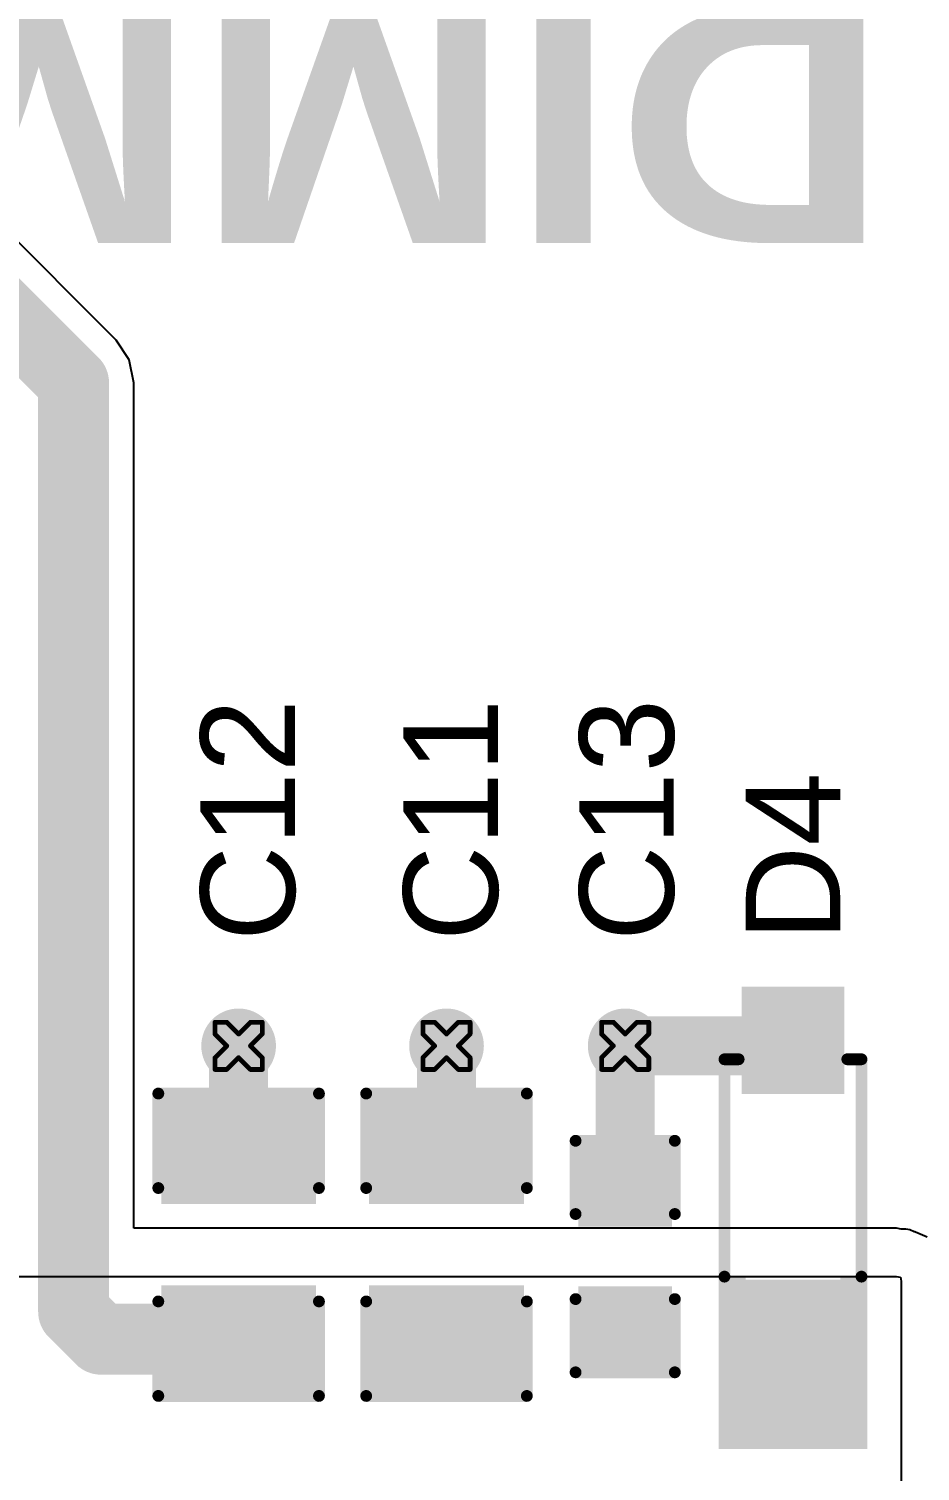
# Model space of a CAD drawing. Header units: inches. Extents: x 0 to 212, y 0 to 208.
# Drawn here: x 6.036 to 6.414, y 3.016 to 3.627 of the extents above; entities that cross this region are included whole.
import ezdxf

# ---------------------------------------------------------------- set-up
doc = ezdxf.new("R2010")
doc.units = ezdxf.units.IN
doc.header["$MEASUREMENT"] = 0
for name, color, linetype in [('Bottom Layer', 5, 'Continuous'), ('Bottom Solder', 6, 'Continuous'), ('Drill Drawing', 1, 'Continuous'), ('Top Layer', 1, 'Continuous'), ('Top Overlay', 2, 'Continuous'), ('Top Paste', 8, 'Continuous'), ('Top Solder', 216, 'Continuous'), ('Via Holes', 16, 'Continuous')]:
    doc.layers.add(name, color=color, linetype=linetype)
doc.styles.add('Arial', font='', dxfattribs={"height": 0.2})
doc.styles.add('Arial Black_Bold', font='', dxfattribs={"height": 0.2})
doc.styles.get('Arial').set_extended_font_data('Arial')
doc.styles.get('Arial Black_Bold').set_extended_font_data('Arial Black', bold=True)

# ---------------------------------------------------------------- blocks, each defined once
blk = doc.blocks.new('SOD_123_1')
at = {"layer": 'Top Layer'}
for points in [[(-0.04331, 0.01772), (-0.04331, -0.01772), (-0.08071, -0.01772), (-0.08071, 0.01772)], [(0.08071, 0.01772), (0.08071, -0.01772), (0.04331, -0.01772), (0.04331, 0.01772)]]:
    blk.add_hatch(color=1, dxfattribs=at).paths.add_polyline_path(points)
at = {"layer": 'Top Overlay'}
for points in [[(0.038, 0.02), (0.111, 0.02), (0.111, 0.0315), (0.038, 0.0315)], [(0.08342, -0.031), (0.11097, -0.031), (0.11097, 0.031), (0.08342, 0.031)], [(0.038, -0.03149), (0.111, -0.03149), (0.111, -0.02), (0.038, -0.02)]]:
    blk.add_hatch(color=2, dxfattribs=at).paths.add_polyline_path(points)
at = {"layer": 'Top Paste'}
for points in [[(-0.04331, 0.01772), (-0.04331, -0.01772), (-0.08071, -0.01772), (-0.08071, 0.01772)], [(0.08071, 0.01772), (0.08071, -0.01772), (0.04331, -0.01772), (0.04331, 0.01772)]]:
    blk.add_hatch(color=8, dxfattribs=at).paths.add_polyline_path(points)
at = {"layer": 'Top Solder'}
for points in [[(-0.03931, 0.02172), (-0.03931, -0.02172), (-0.08471, -0.02172), (-0.08471, 0.02172)], [(0.08471, 0.02172), (0.08471, -0.02172), (0.03931, -0.02172), (0.03931, 0.02172)]]:
    blk.add_hatch(color=216, dxfattribs=at).paths.add_polyline_path(points)
at = {"layer": 'Top Overlay'}
for points in [[(0.038, 0.029, 0.005, 0.005, 0), (-0.054, 0.029, 0.005, 0.005, 0)], [(-0.054, 0.023, 0.005, 0.005, 0), (-0.054, 0.029, 0.005, 0.005, 0)], [(-0.054, -0.029, 0.005, 0.005, 0), (-0.054, -0.023, 0.005, 0.005, 0)], [(0.038, -0.029, 0.005, 0.005, 0), (-0.054, -0.029, 0.005, 0.005, 0)]]:
    blk.add_lwpolyline(points, format="xyseb", dxfattribs=at)
for points in [[(-0.05525, 0.029, 0.0025, 0.0025, 1), (-0.05275, 0.029, 0.0025, 0.0025, 1)], [(-0.05525, 0.029, 0.0025, 0.0025, 1), (-0.05275, 0.029, 0.0025, 0.0025, 1)], [(0.03675, 0.029, 0.0025, 0.0025, 1), (0.03925, 0.029, 0.0025, 0.0025, 1)], [(-0.05525, 0.023, 0.0025, 0.0025, 1), (-0.05275, 0.023, 0.0025, 0.0025, 1)], [(-0.05525, -0.023, 0.0025, 0.0025, 1), (-0.05275, -0.023, 0.0025, 0.0025, 1)], [(-0.05525, -0.029, 0.0025, 0.0025, 1), (-0.05275, -0.029, 0.0025, 0.0025, 1)], [(-0.05525, -0.029, 0.0025, 0.0025, 1), (-0.05275, -0.029, 0.0025, 0.0025, 1)], [(0.03675, -0.029, 0.0025, 0.0025, 1), (0.03925, -0.029, 0.0025, 0.0025, 1)]]:
    blk.add_lwpolyline(points, format="xyseb", close=True, dxfattribs=at)
blk = doc.blocks.new('C___0603_131')
at = {"layer": 'Top Layer'}
for points in [[(-0.015, 0.0175), (-0.015, -0.0175), (-0.045, -0.0175), (-0.045, 0.0175)], [(0.045, 0.0175), (0.045, -0.0175), (0.015, -0.0175), (0.015, 0.0175)]]:
    blk.add_hatch(color=1, dxfattribs=at).paths.add_polyline_path(points)
at = {"layer": 'Top Paste'}
for points in [[(-0.015, 0.0175), (-0.015, -0.0175), (-0.045, -0.0175), (-0.045, 0.0175)], [(0.045, 0.0175), (0.045, -0.0175), (0.015, -0.0175), (0.015, 0.0175)]]:
    blk.add_hatch(color=8, dxfattribs=at).paths.add_polyline_path(points)
at = {"layer": 'Top Solder'}
for points in [[(-0.01264, 0.01986), (-0.01264, -0.01986), (-0.04736, -0.01986), (-0.04736, 0.01986)], [(0.04736, 0.01986), (0.04736, -0.01986), (0.01264, -0.01986), (0.01264, 0.01986)]]:
    blk.add_hatch(color=216, dxfattribs=at).paths.add_polyline_path(points)
at = {"layer": 'Top Overlay'}
for points in [[(-0.018, 0.021, 0.005, 0.005, 0), (-0.049, 0.021, 0.005, 0.005, 0)], [(-0.049, -0.021, 0.005, 0.005, 0), (-0.049, 0.021, 0.005, 0.005, 0)], [(0.049, 0.021, 0.005, 0.005, 0), (0.018, 0.021, 0.005, 0.005, 0)], [(0.049, -0.021, 0.005, 0.005, 0), (0.049, 0.021, 0.005, 0.005, 0)], [(-0.018, -0.021, 0.005, 0.005, 0), (-0.049, -0.021, 0.005, 0.005, 0)], [(0.049, -0.021, 0.005, 0.005, 0), (0.018, -0.021, 0.005, 0.005, 0)]]:
    blk.add_lwpolyline(points, format="xyseb", dxfattribs=at)
for points in [[(-0.05025, 0.021, 0.0025, 0.0025, 1), (-0.04775, 0.021, 0.0025, 0.0025, 1)], [(-0.05025, 0.021, 0.0025, 0.0025, 1), (-0.04775, 0.021, 0.0025, 0.0025, 1)], [(-0.01925, 0.021, 0.0025, 0.0025, 1), (-0.01675, 0.021, 0.0025, 0.0025, 1)], [(0.01675, 0.021, 0.0025, 0.0025, 1), (0.01925, 0.021, 0.0025, 0.0025, 1)], [(0.04775, 0.021, 0.0025, 0.0025, 1), (0.05025, 0.021, 0.0025, 0.0025, 1)], [(0.04775, 0.021, 0.0025, 0.0025, 1), (0.05025, 0.021, 0.0025, 0.0025, 1)], [(-0.05025, -0.021, 0.0025, 0.0025, 1), (-0.04775, -0.021, 0.0025, 0.0025, 1)], [(-0.05025, -0.021, 0.0025, 0.0025, 1), (-0.04775, -0.021, 0.0025, 0.0025, 1)], [(-0.01925, -0.021, 0.0025, 0.0025, 1), (-0.01675, -0.021, 0.0025, 0.0025, 1)], [(0.01675, -0.021, 0.0025, 0.0025, 1), (0.01925, -0.021, 0.0025, 0.0025, 1)], [(0.04775, -0.021, 0.0025, 0.0025, 1), (0.05025, -0.021, 0.0025, 0.0025, 1)], [(0.04775, -0.021, 0.0025, 0.0025, 1), (0.05025, -0.021, 0.0025, 0.0025, 1)]]:
    blk.add_lwpolyline(points, format="xyseb", close=True, dxfattribs=at)
blk = doc.blocks.new('C___0805_132')
at = {"layer": 'Top Layer'}
for points in [[(-0.06, 0.03), (-0.02, 0.03), (-0.02, -0.03), (-0.06, -0.03)], [(0.02, 0.03), (0.06, 0.03), (0.06, -0.03), (0.02, -0.03)]]:
    blk.add_hatch(color=1, dxfattribs=at).paths.add_polyline_path(points)
at = {"layer": 'Top Paste'}
for points in [[(-0.06, 0.03), (-0.02, 0.03), (-0.02, -0.03), (-0.06, -0.03)], [(0.02, 0.03), (0.06, 0.03), (0.06, -0.03), (0.02, -0.03)]]:
    blk.add_hatch(color=8, dxfattribs=at).paths.add_polyline_path(points)
at = {"layer": 'Top Solder'}
for points in [[(-0.06276, 0.03276), (-0.01724, 0.03276), (-0.01724, -0.03276), (-0.06276, -0.03276)], [(0.01724, 0.03276), (0.06276, 0.03276), (0.06276, -0.03276), (0.01724, -0.03276)]]:
    blk.add_hatch(color=216, dxfattribs=at).paths.add_polyline_path(points)
at = {"layer": 'Top Overlay'}
for points in [[(-0.064, -0.034, 0.005, 0.005, 0), (-0.064, 0.034, 0.005, 0.005, 0)], [(-0.024, 0.034, 0.005, 0.005, 0), (-0.064, 0.034, 0.005, 0.005, 0)], [(0.064, 0.034, 0.005, 0.005, 0), (0.024, 0.034, 0.005, 0.005, 0)], [(0.064, -0.034, 0.005, 0.005, 0), (0.064, 0.034, 0.005, 0.005, 0)], [(-0.024, -0.034, 0.005, 0.005, 0), (-0.064, -0.034, 0.005, 0.005, 0)], [(0.064, -0.034, 0.005, 0.005, 0), (0.024, -0.034, 0.005, 0.005, 0)]]:
    blk.add_lwpolyline(points, format="xyseb", dxfattribs=at)
for points in [[(-0.06525, 0.034, 0.0025, 0.0025, 1), (-0.06275, 0.034, 0.0025, 0.0025, 1)], [(-0.06525, 0.034, 0.0025, 0.0025, 1), (-0.06275, 0.034, 0.0025, 0.0025, 1)], [(-0.02525, 0.034, 0.0025, 0.0025, 1), (-0.02275, 0.034, 0.0025, 0.0025, 1)], [(0.02275, 0.034, 0.0025, 0.0025, 1), (0.02525, 0.034, 0.0025, 0.0025, 1)], [(0.06275, 0.034, 0.0025, 0.0025, 1), (0.06525, 0.034, 0.0025, 0.0025, 1)], [(0.06275, 0.034, 0.0025, 0.0025, 1), (0.06525, 0.034, 0.0025, 0.0025, 1)], [(-0.06525, -0.034, 0.0025, 0.0025, 1), (-0.06275, -0.034, 0.0025, 0.0025, 1)], [(-0.06525, -0.034, 0.0025, 0.0025, 1), (-0.06275, -0.034, 0.0025, 0.0025, 1)], [(-0.02525, -0.034, 0.0025, 0.0025, 1), (-0.02275, -0.034, 0.0025, 0.0025, 1)], [(0.02275, -0.034, 0.0025, 0.0025, 1), (0.02525, -0.034, 0.0025, 0.0025, 1)], [(0.06275, -0.034, 0.0025, 0.0025, 1), (0.06525, -0.034, 0.0025, 0.0025, 1)], [(0.06275, -0.034, 0.0025, 0.0025, 1), (0.06525, -0.034, 0.0025, 0.0025, 1)]]:
    blk.add_lwpolyline(points, format="xyseb", close=True, dxfattribs=at)
blk = doc.blocks.new('C___0805_133')
at = {"layer": 'Top Layer'}
for points in [[(-0.06, 0.03), (-0.02, 0.03), (-0.02, -0.03), (-0.06, -0.03)], [(0.02, 0.03), (0.06, 0.03), (0.06, -0.03), (0.02, -0.03)]]:
    blk.add_hatch(color=1, dxfattribs=at).paths.add_polyline_path(points)
at = {"layer": 'Top Paste'}
for points in [[(-0.06, 0.03), (-0.02, 0.03), (-0.02, -0.03), (-0.06, -0.03)], [(0.02, 0.03), (0.06, 0.03), (0.06, -0.03), (0.02, -0.03)]]:
    blk.add_hatch(color=8, dxfattribs=at).paths.add_polyline_path(points)
at = {"layer": 'Top Solder'}
for points in [[(-0.06276, 0.03276), (-0.01724, 0.03276), (-0.01724, -0.03276), (-0.06276, -0.03276)], [(0.01724, 0.03276), (0.06276, 0.03276), (0.06276, -0.03276), (0.01724, -0.03276)]]:
    blk.add_hatch(color=216, dxfattribs=at).paths.add_polyline_path(points)
at = {"layer": 'Top Overlay'}
for points in [[(-0.064, -0.034, 0.005, 0.005, 0), (-0.064, 0.034, 0.005, 0.005, 0)], [(-0.024, 0.034, 0.005, 0.005, 0), (-0.064, 0.034, 0.005, 0.005, 0)], [(0.064, 0.034, 0.005, 0.005, 0), (0.024, 0.034, 0.005, 0.005, 0)], [(0.064, -0.034, 0.005, 0.005, 0), (0.064, 0.034, 0.005, 0.005, 0)], [(-0.024, -0.034, 0.005, 0.005, 0), (-0.064, -0.034, 0.005, 0.005, 0)], [(0.064, -0.034, 0.005, 0.005, 0), (0.024, -0.034, 0.005, 0.005, 0)]]:
    blk.add_lwpolyline(points, format="xyseb", dxfattribs=at)
for points in [[(-0.06525, 0.034, 0.0025, 0.0025, 1), (-0.06275, 0.034, 0.0025, 0.0025, 1)], [(-0.06525, 0.034, 0.0025, 0.0025, 1), (-0.06275, 0.034, 0.0025, 0.0025, 1)], [(-0.02525, 0.034, 0.0025, 0.0025, 1), (-0.02275, 0.034, 0.0025, 0.0025, 1)], [(0.02275, 0.034, 0.0025, 0.0025, 1), (0.02525, 0.034, 0.0025, 0.0025, 1)], [(0.06275, 0.034, 0.0025, 0.0025, 1), (0.06525, 0.034, 0.0025, 0.0025, 1)], [(0.06275, 0.034, 0.0025, 0.0025, 1), (0.06525, 0.034, 0.0025, 0.0025, 1)], [(-0.06525, -0.034, 0.0025, 0.0025, 1), (-0.06275, -0.034, 0.0025, 0.0025, 1)], [(-0.06525, -0.034, 0.0025, 0.0025, 1), (-0.06275, -0.034, 0.0025, 0.0025, 1)], [(-0.02525, -0.034, 0.0025, 0.0025, 1), (-0.02275, -0.034, 0.0025, 0.0025, 1)], [(0.02275, -0.034, 0.0025, 0.0025, 1), (0.02525, -0.034, 0.0025, 0.0025, 1)], [(0.06275, -0.034, 0.0025, 0.0025, 1), (0.06525, -0.034, 0.0025, 0.0025, 1)], [(0.06275, -0.034, 0.0025, 0.0025, 1), (0.06525, -0.034, 0.0025, 0.0025, 1)]]:
    blk.add_lwpolyline(points, format="xyseb", close=True, dxfattribs=at)

msp = doc.modelspace()

# ---------------------------------------------------------------- hatches: boundary and pattern name
at = {"layer": 'Bottom Layer'}
h = msp.add_hatch(color=5, dxfattribs=at)
edge = h.paths.add_edge_path()
edge.add_arc((6.12525, 3.19639), 0.01181, 0, 360)
h = msp.add_hatch(color=5, dxfattribs=at)
edge = h.paths.add_edge_path()
edge.add_arc((6.21325, 3.19639), 0.01181, 0, 360)
h = msp.add_hatch(color=5, dxfattribs=at)
edge = h.paths.add_edge_path()
edge.add_arc((6.28889, 3.19639), 0.01181, 0, 360)
at = {"layer": 'Bottom Solder'}
h = msp.add_hatch(color=6, dxfattribs=at)
edge = h.paths.add_edge_path()
edge.add_arc((6.12525, 3.19639), 0.01581, 0, 360)
h = msp.add_hatch(color=6, dxfattribs=at)
edge = h.paths.add_edge_path()
edge.add_arc((6.21325, 3.19639), 0.01581, 0, 360)
h = msp.add_hatch(color=6, dxfattribs=at)
edge = h.paths.add_edge_path()
edge.add_arc((6.28889, 3.19639), 0.01581, 0, 360)
at = {"layer": 'Top Layer'}
h = msp.add_hatch(color=1, dxfattribs=at)
edge = h.paths.add_edge_path()
edge.add_arc((6.12525, 3.19639), 0.01181, 0, 360)
h = msp.add_hatch(color=1, dxfattribs=at)
edge = h.paths.add_edge_path()
edge.add_arc((6.21325, 3.19639), 0.01181, 0, 360)
h = msp.add_hatch(color=1, dxfattribs=at)
edge = h.paths.add_edge_path()
edge.add_arc((6.28889, 3.19639), 0.01181, 0, 360)
at = {"layer": 'Top Solder'}
h = msp.add_hatch(color=216, dxfattribs=at)
edge = h.paths.add_edge_path()
edge.add_arc((6.12525, 3.19639), 0.01581, 0, 360)
h = msp.add_hatch(color=216, dxfattribs=at)
edge = h.paths.add_edge_path()
edge.add_arc((6.21325, 3.19639), 0.01581, 0, 360)
h = msp.add_hatch(color=216, dxfattribs=at)
edge = h.paths.add_edge_path()
edge.add_arc((6.28889, 3.19639), 0.01581, 0, 360)
at = {"layer": 'Via Holes'}
h = msp.add_hatch(color=7, dxfattribs=at)
edge = h.paths.add_edge_path()
edge.add_arc((6.12525, 3.19639), 0.00591, 0, 360)
h = msp.add_hatch(color=7, dxfattribs=at)
edge = h.paths.add_edge_path()
edge.add_arc((6.21325, 3.19639), 0.00591, 0, 360)
h = msp.add_hatch(color=7, dxfattribs=at)
edge = h.paths.add_edge_path()
edge.add_arc((6.28889, 3.19639), 0.00591, 0, 360)

# ---------------------------------------------------------------- linework, layer by layer
at = {"layer": 'Drill Drawing'}
for points in [[(6.11525, 3.20139, 0.002, 0.002, 0), (6.11525, 3.20639, 0.002, 0.002, 0)], [(6.11525, 3.20639, 0.002, 0.002, 0), (6.12025, 3.20639, 0.002, 0.002, 0)], [(6.12025, 3.20639, 0.002, 0.002, 0), (6.12525, 3.20139, 0.002, 0.002, 0)], [(6.12525, 3.20139, 0.002, 0.002, 0), (6.13025, 3.20639, 0.002, 0.002, 0)], [(6.13025, 3.20639, 0.002, 0.002, 0), (6.13525, 3.20639, 0.002, 0.002, 0)], [(6.13525, 3.20139, 0.002, 0.002, 0), (6.13525, 3.20639, 0.002, 0.002, 0)], [(6.20325, 3.20139, 0.002, 0.002, 0), (6.20325, 3.20639, 0.002, 0.002, 0)], [(6.20325, 3.20639, 0.002, 0.002, 0), (6.20825, 3.20639, 0.002, 0.002, 0)], [(6.20825, 3.20639, 0.002, 0.002, 0), (6.21325, 3.20139, 0.002, 0.002, 0)], [(6.21325, 3.20139, 0.002, 0.002, 0), (6.21825, 3.20639, 0.002, 0.002, 0)], [(6.21825, 3.20639, 0.002, 0.002, 0), (6.22325, 3.20639, 0.002, 0.002, 0)], [(6.22325, 3.20139, 0.002, 0.002, 0), (6.22325, 3.20639, 0.002, 0.002, 0)], [(6.27889, 3.20139, 0.002, 0.002, 0), (6.27889, 3.20639, 0.002, 0.002, 0)], [(6.27889, 3.20639, 0.002, 0.002, 0), (6.28389, 3.20639, 0.002, 0.002, 0)], [(6.28389, 3.20639, 0.002, 0.002, 0), (6.28889, 3.20139, 0.002, 0.002, 0)], [(6.28889, 3.20139, 0.002, 0.002, 0), (6.29389, 3.20639, 0.002, 0.002, 0)], [(6.29389, 3.20639, 0.002, 0.002, 0), (6.29889, 3.20639, 0.002, 0.002, 0)], [(6.29889, 3.20139, 0.002, 0.002, 0), (6.29889, 3.20639, 0.002, 0.002, 0)], [(6.11525, 3.20139, 0.002, 0.002, 0), (6.12025, 3.19639, 0.002, 0.002, 0)], [(6.13025, 3.19639, 0.002, 0.002, 0), (6.13525, 3.20139, 0.002, 0.002, 0)], [(6.20325, 3.20139, 0.002, 0.002, 0), (6.20825, 3.19639, 0.002, 0.002, 0)], [(6.21825, 3.19639, 0.002, 0.002, 0), (6.22325, 3.20139, 0.002, 0.002, 0)], [(6.27889, 3.20139, 0.002, 0.002, 0), (6.28389, 3.19639, 0.002, 0.002, 0)], [(6.29389, 3.19639, 0.002, 0.002, 0), (6.29889, 3.20139, 0.002, 0.002, 0)], [(6.11525, 3.19139, 0.002, 0.002, 0), (6.12025, 3.19639, 0.002, 0.002, 0)], [(6.13025, 3.19639, 0.002, 0.002, 0), (6.13525, 3.19139, 0.002, 0.002, 0)], [(6.20325, 3.19139, 0.002, 0.002, 0), (6.20825, 3.19639, 0.002, 0.002, 0)], [(6.21825, 3.19639, 0.002, 0.002, 0), (6.22325, 3.19139, 0.002, 0.002, 0)], [(6.27889, 3.19139, 0.002, 0.002, 0), (6.28389, 3.19639, 0.002, 0.002, 0)], [(6.29389, 3.19639, 0.002, 0.002, 0), (6.29889, 3.19139, 0.002, 0.002, 0)], [(6.11525, 3.18639, 0.002, 0.002, 0), (6.11525, 3.19139, 0.002, 0.002, 0)], [(6.11525, 3.18639, 0.002, 0.002, 0), (6.12025, 3.18639, 0.002, 0.002, 0)], [(6.12025, 3.18639, 0.002, 0.002, 0), (6.12525, 3.19139, 0.002, 0.002, 0)], [(6.12525, 3.19139, 0.002, 0.002, 0), (6.13025, 3.18639, 0.002, 0.002, 0)], [(6.13025, 3.18639, 0.002, 0.002, 0), (6.13525, 3.18639, 0.002, 0.002, 0)], [(6.13525, 3.18639, 0.002, 0.002, 0), (6.13525, 3.19139, 0.002, 0.002, 0)], [(6.20325, 3.18639, 0.002, 0.002, 0), (6.20325, 3.19139, 0.002, 0.002, 0)], [(6.20325, 3.18639, 0.002, 0.002, 0), (6.20825, 3.18639, 0.002, 0.002, 0)], [(6.20825, 3.18639, 0.002, 0.002, 0), (6.21325, 3.19139, 0.002, 0.002, 0)], [(6.21325, 3.19139, 0.002, 0.002, 0), (6.21825, 3.18639, 0.002, 0.002, 0)], [(6.21825, 3.18639, 0.002, 0.002, 0), (6.22325, 3.18639, 0.002, 0.002, 0)], [(6.22325, 3.18639, 0.002, 0.002, 0), (6.22325, 3.19139, 0.002, 0.002, 0)], [(6.27889, 3.18639, 0.002, 0.002, 0), (6.27889, 3.19139, 0.002, 0.002, 0)], [(6.27889, 3.18639, 0.002, 0.002, 0), (6.28389, 3.18639, 0.002, 0.002, 0)], [(6.28389, 3.18639, 0.002, 0.002, 0), (6.28889, 3.19139, 0.002, 0.002, 0)], [(6.28889, 3.19139, 0.002, 0.002, 0), (6.29389, 3.18639, 0.002, 0.002, 0)], [(6.29389, 3.18639, 0.002, 0.002, 0), (6.29889, 3.18639, 0.002, 0.002, 0)], [(6.29889, 3.18639, 0.002, 0.002, 0), (6.29889, 3.19139, 0.002, 0.002, 0)]]:
    msp.add_lwpolyline(points, format="xyseb", dxfattribs=at)
for points in [[(6.11475, 3.20639, 0.001, 0.001, 1), (6.11575, 3.20639, 0.001, 0.001, 1)], [(6.11475, 3.20639, 0.001, 0.001, 1), (6.11575, 3.20639, 0.001, 0.001, 1)], [(6.11975, 3.20639, 0.001, 0.001, 1), (6.12075, 3.20639, 0.001, 0.001, 1)], [(6.11975, 3.20639, 0.001, 0.001, 1), (6.12075, 3.20639, 0.001, 0.001, 1)], [(6.12975, 3.20639, 0.001, 0.001, 1), (6.13075, 3.20639, 0.001, 0.001, 1)], [(6.12975, 3.20639, 0.001, 0.001, 1), (6.13075, 3.20639, 0.001, 0.001, 1)], [(6.13475, 3.20639, 0.001, 0.001, 1), (6.13575, 3.20639, 0.001, 0.001, 1)], [(6.13475, 3.20639, 0.001, 0.001, 1), (6.13575, 3.20639, 0.001, 0.001, 1)], [(6.20275, 3.20639, 0.001, 0.001, 1), (6.20375, 3.20639, 0.001, 0.001, 1)], [(6.20275, 3.20639, 0.001, 0.001, 1), (6.20375, 3.20639, 0.001, 0.001, 1)], [(6.20775, 3.20639, 0.001, 0.001, 1), (6.20875, 3.20639, 0.001, 0.001, 1)], [(6.20775, 3.20639, 0.001, 0.001, 1), (6.20875, 3.20639, 0.001, 0.001, 1)], [(6.21775, 3.20639, 0.001, 0.001, 1), (6.21875, 3.20639, 0.001, 0.001, 1)], [(6.21775, 3.20639, 0.001, 0.001, 1), (6.21875, 3.20639, 0.001, 0.001, 1)], [(6.22275, 3.20639, 0.001, 0.001, 1), (6.22375, 3.20639, 0.001, 0.001, 1)], [(6.22275, 3.20639, 0.001, 0.001, 1), (6.22375, 3.20639, 0.001, 0.001, 1)], [(6.27839, 3.20639, 0.001, 0.001, 1), (6.27939, 3.20639, 0.001, 0.001, 1)], [(6.27839, 3.20639, 0.001, 0.001, 1), (6.27939, 3.20639, 0.001, 0.001, 1)], [(6.28339, 3.20639, 0.001, 0.001, 1), (6.28439, 3.20639, 0.001, 0.001, 1)], [(6.28339, 3.20639, 0.001, 0.001, 1), (6.28439, 3.20639, 0.001, 0.001, 1)], [(6.29339, 3.20639, 0.001, 0.001, 1), (6.29439, 3.20639, 0.001, 0.001, 1)], [(6.29339, 3.20639, 0.001, 0.001, 1), (6.29439, 3.20639, 0.001, 0.001, 1)], [(6.29839, 3.20639, 0.001, 0.001, 1), (6.29939, 3.20639, 0.001, 0.001, 1)], [(6.29839, 3.20639, 0.001, 0.001, 1), (6.29939, 3.20639, 0.001, 0.001, 1)], [(6.11475, 3.20139, 0.001, 0.001, 1), (6.11575, 3.20139, 0.001, 0.001, 1)], [(6.11475, 3.20139, 0.001, 0.001, 1), (6.11575, 3.20139, 0.001, 0.001, 1)], [(6.12475, 3.20139, 0.001, 0.001, 1), (6.12575, 3.20139, 0.001, 0.001, 1)], [(6.12475, 3.20139, 0.001, 0.001, 1), (6.12575, 3.20139, 0.001, 0.001, 1)], [(6.13475, 3.20139, 0.001, 0.001, 1), (6.13575, 3.20139, 0.001, 0.001, 1)], [(6.13475, 3.20139, 0.001, 0.001, 1), (6.13575, 3.20139, 0.001, 0.001, 1)], [(6.20275, 3.20139, 0.001, 0.001, 1), (6.20375, 3.20139, 0.001, 0.001, 1)], [(6.20275, 3.20139, 0.001, 0.001, 1), (6.20375, 3.20139, 0.001, 0.001, 1)], [(6.21275, 3.20139, 0.001, 0.001, 1), (6.21375, 3.20139, 0.001, 0.001, 1)], [(6.21275, 3.20139, 0.001, 0.001, 1), (6.21375, 3.20139, 0.001, 0.001, 1)], [(6.22275, 3.20139, 0.001, 0.001, 1), (6.22375, 3.20139, 0.001, 0.001, 1)], [(6.22275, 3.20139, 0.001, 0.001, 1), (6.22375, 3.20139, 0.001, 0.001, 1)], [(6.27839, 3.20139, 0.001, 0.001, 1), (6.27939, 3.20139, 0.001, 0.001, 1)], [(6.27839, 3.20139, 0.001, 0.001, 1), (6.27939, 3.20139, 0.001, 0.001, 1)], [(6.28839, 3.20139, 0.001, 0.001, 1), (6.28939, 3.20139, 0.001, 0.001, 1)], [(6.28839, 3.20139, 0.001, 0.001, 1), (6.28939, 3.20139, 0.001, 0.001, 1)], [(6.29839, 3.20139, 0.001, 0.001, 1), (6.29939, 3.20139, 0.001, 0.001, 1)], [(6.29839, 3.20139, 0.001, 0.001, 1), (6.29939, 3.20139, 0.001, 0.001, 1)], [(6.11975, 3.19639, 0.001, 0.001, 1), (6.12075, 3.19639, 0.001, 0.001, 1)], [(6.11975, 3.19639, 0.001, 0.001, 1), (6.12075, 3.19639, 0.001, 0.001, 1)], [(6.12975, 3.19639, 0.001, 0.001, 1), (6.13075, 3.19639, 0.001, 0.001, 1)], [(6.12975, 3.19639, 0.001, 0.001, 1), (6.13075, 3.19639, 0.001, 0.001, 1)], [(6.20775, 3.19639, 0.001, 0.001, 1), (6.20875, 3.19639, 0.001, 0.001, 1)], [(6.20775, 3.19639, 0.001, 0.001, 1), (6.20875, 3.19639, 0.001, 0.001, 1)], [(6.21775, 3.19639, 0.001, 0.001, 1), (6.21875, 3.19639, 0.001, 0.001, 1)], [(6.21775, 3.19639, 0.001, 0.001, 1), (6.21875, 3.19639, 0.001, 0.001, 1)], [(6.28339, 3.19639, 0.001, 0.001, 1), (6.28439, 3.19639, 0.001, 0.001, 1)], [(6.28339, 3.19639, 0.001, 0.001, 1), (6.28439, 3.19639, 0.001, 0.001, 1)], [(6.29339, 3.19639, 0.001, 0.001, 1), (6.29439, 3.19639, 0.001, 0.001, 1)], [(6.29339, 3.19639, 0.001, 0.001, 1), (6.29439, 3.19639, 0.001, 0.001, 1)], [(6.11475, 3.19139, 0.001, 0.001, 1), (6.11575, 3.19139, 0.001, 0.001, 1)], [(6.11475, 3.19139, 0.001, 0.001, 1), (6.11575, 3.19139, 0.001, 0.001, 1)], [(6.11475, 3.18639, 0.001, 0.001, 1), (6.11575, 3.18639, 0.001, 0.001, 1)], [(6.11475, 3.18639, 0.001, 0.001, 1), (6.11575, 3.18639, 0.001, 0.001, 1)], [(6.11975, 3.18639, 0.001, 0.001, 1), (6.12075, 3.18639, 0.001, 0.001, 1)], [(6.11975, 3.18639, 0.001, 0.001, 1), (6.12075, 3.18639, 0.001, 0.001, 1)], [(6.12475, 3.19139, 0.001, 0.001, 1), (6.12575, 3.19139, 0.001, 0.001, 1)], [(6.12475, 3.19139, 0.001, 0.001, 1), (6.12575, 3.19139, 0.001, 0.001, 1)], [(6.12975, 3.18639, 0.001, 0.001, 1), (6.13075, 3.18639, 0.001, 0.001, 1)], [(6.12975, 3.18639, 0.001, 0.001, 1), (6.13075, 3.18639, 0.001, 0.001, 1)], [(6.13475, 3.19139, 0.001, 0.001, 1), (6.13575, 3.19139, 0.001, 0.001, 1)], [(6.13475, 3.19139, 0.001, 0.001, 1), (6.13575, 3.19139, 0.001, 0.001, 1)], [(6.13475, 3.18639, 0.001, 0.001, 1), (6.13575, 3.18639, 0.001, 0.001, 1)], [(6.13475, 3.18639, 0.001, 0.001, 1), (6.13575, 3.18639, 0.001, 0.001, 1)], [(6.20275, 3.19139, 0.001, 0.001, 1), (6.20375, 3.19139, 0.001, 0.001, 1)], [(6.20275, 3.19139, 0.001, 0.001, 1), (6.20375, 3.19139, 0.001, 0.001, 1)], [(6.20275, 3.18639, 0.001, 0.001, 1), (6.20375, 3.18639, 0.001, 0.001, 1)], [(6.20275, 3.18639, 0.001, 0.001, 1), (6.20375, 3.18639, 0.001, 0.001, 1)], [(6.20775, 3.18639, 0.001, 0.001, 1), (6.20875, 3.18639, 0.001, 0.001, 1)], [(6.20775, 3.18639, 0.001, 0.001, 1), (6.20875, 3.18639, 0.001, 0.001, 1)], [(6.21275, 3.19139, 0.001, 0.001, 1), (6.21375, 3.19139, 0.001, 0.001, 1)], [(6.21275, 3.19139, 0.001, 0.001, 1), (6.21375, 3.19139, 0.001, 0.001, 1)], [(6.21775, 3.18639, 0.001, 0.001, 1), (6.21875, 3.18639, 0.001, 0.001, 1)], [(6.21775, 3.18639, 0.001, 0.001, 1), (6.21875, 3.18639, 0.001, 0.001, 1)], [(6.22275, 3.19139, 0.001, 0.001, 1), (6.22375, 3.19139, 0.001, 0.001, 1)], [(6.22275, 3.19139, 0.001, 0.001, 1), (6.22375, 3.19139, 0.001, 0.001, 1)], [(6.22275, 3.18639, 0.001, 0.001, 1), (6.22375, 3.18639, 0.001, 0.001, 1)], [(6.22275, 3.18639, 0.001, 0.001, 1), (6.22375, 3.18639, 0.001, 0.001, 1)], [(6.27839, 3.19139, 0.001, 0.001, 1), (6.27939, 3.19139, 0.001, 0.001, 1)], [(6.27839, 3.19139, 0.001, 0.001, 1), (6.27939, 3.19139, 0.001, 0.001, 1)], [(6.27839, 3.18639, 0.001, 0.001, 1), (6.27939, 3.18639, 0.001, 0.001, 1)], [(6.27839, 3.18639, 0.001, 0.001, 1), (6.27939, 3.18639, 0.001, 0.001, 1)], [(6.28339, 3.18639, 0.001, 0.001, 1), (6.28439, 3.18639, 0.001, 0.001, 1)], [(6.28339, 3.18639, 0.001, 0.001, 1), (6.28439, 3.18639, 0.001, 0.001, 1)], [(6.28839, 3.19139, 0.001, 0.001, 1), (6.28939, 3.19139, 0.001, 0.001, 1)], [(6.28839, 3.19139, 0.001, 0.001, 1), (6.28939, 3.19139, 0.001, 0.001, 1)], [(6.29339, 3.18639, 0.001, 0.001, 1), (6.29439, 3.18639, 0.001, 0.001, 1)], [(6.29339, 3.18639, 0.001, 0.001, 1), (6.29439, 3.18639, 0.001, 0.001, 1)], [(6.29839, 3.19139, 0.001, 0.001, 1), (6.29939, 3.19139, 0.001, 0.001, 1)], [(6.29839, 3.19139, 0.001, 0.001, 1), (6.29939, 3.19139, 0.001, 0.001, 1)], [(6.29839, 3.18639, 0.001, 0.001, 1), (6.29939, 3.18639, 0.001, 0.001, 1)], [(6.29839, 3.18639, 0.001, 0.001, 1), (6.29939, 3.18639, 0.001, 0.001, 1)]]:
    msp.add_lwpolyline(points, format="xyseb", close=True, dxfattribs=at)
at = {"layer": 'Top Layer'}
for p, q in [((6.07342, 3.4951), (6.00406, 3.56446)), ((6.07894, 3.48684), (6.07342, 3.4951)), ((6.08088, 3.47708), (6.07894, 3.48684)), ((6.08088, 3.11921), (6.08088, 3.47708)), ((6.40376, 3.11921), (6.08088, 3.11921)), ((6.40573, 3.11882), (6.40376, 3.11921)), ((6.40774, 3.11882), (6.40573, 3.11882)), ((6.40942, 3.11849), (6.40774, 3.11882)), ((6.41127, 3.11772), (6.40942, 3.11849)), ((6.40942, 3.11849), (6.40942, 3.11849)), ((6.41157, 3.11766), (6.41127, 3.11772)), ((6.41182, 3.11749), (6.41157, 3.11766)), ((6.41677, 3.11544), (6.41182, 3.11749)), ((5.95822, 3.09882), (6.40376, 3.09882)), ((6.40376, 3.09882), (6.40544, 3.09849)), ((6.40544, 3.09849), (6.40577, 3.09681)), ((6.40577, 3.09681), (6.40577, 2.91847))]:
    msp.add_line(p, q, dxfattribs=at)
for points in [[(5.98603, 3.54644, 0.03, 0.03, 0), (6.05539, 3.47708, 0.03, 0.03, 0)], [(6.05539, 3.08382, 0.03, 0.03, 0), (6.05539, 3.47708, 0.03, 0.03, 0)], [(6.12525, 3.15221, 0.025, 0.025, 0), (6.12525, 3.19639, 0.025, 0.025, 0)], [(6.21325, 3.15221, 0.025, 0.025, 0), (6.21325, 3.19639, 0.025, 0.025, 0)], [(6.28889, 3.19639, 0.025, 0.025, 0), (6.35758, 3.19639, 0.025, 0.025, 0)], [(6.28889, 3.13721, 0.025, 0.025, 0), (6.28889, 3.19639, 0.025, 0.025, 0)], [(6.35758, 3.19639, 0.025, 0.025, 0), (6.35991, 3.19872, 0.025, 0.025, 0)], [(6.05539, 3.08382, 0.03, 0.03, 0), (6.067, 3.07221, 0.03, 0.03, 0)], [(6.067, 3.07221, 0.03, 0.03, 0), (6.12525, 3.07221, 0.03, 0.03, 0)]]:
    msp.add_lwpolyline(points, format="xyseb", dxfattribs=at)
for points in [[(6.04789, 3.47708, 0.015, 0.015, 1), (6.06289, 3.47708, 0.015, 0.015, 1)], [(6.04789, 3.47708, 0.015, 0.015, 1), (6.06289, 3.47708, 0.015, 0.015, 1)], [(6.119, 3.19639, 0.0125, 0.0125, 1), (6.1315, 3.19639, 0.0125, 0.0125, 1)], [(6.207, 3.19639, 0.0125, 0.0125, 1), (6.2195, 3.19639, 0.0125, 0.0125, 1)], [(6.28264, 3.19639, 0.0125, 0.0125, 1), (6.29514, 3.19639, 0.0125, 0.0125, 1)], [(6.28264, 3.19639, 0.0125, 0.0125, 1), (6.29514, 3.19639, 0.0125, 0.0125, 1)], [(6.35133, 3.19639, 0.0125, 0.0125, 1), (6.36383, 3.19639, 0.0125, 0.0125, 1)], [(6.35133, 3.19639, 0.0125, 0.0125, 1), (6.36383, 3.19639, 0.0125, 0.0125, 1)], [(6.35366, 3.19872, 0.0125, 0.0125, 1), (6.36616, 3.19872, 0.0125, 0.0125, 1)], [(6.119, 3.15221, 0.0125, 0.0125, 1), (6.1315, 3.15221, 0.0125, 0.0125, 1)], [(6.207, 3.15221, 0.0125, 0.0125, 1), (6.2195, 3.15221, 0.0125, 0.0125, 1)], [(6.28264, 3.13721, 0.0125, 0.0125, 1), (6.29514, 3.13721, 0.0125, 0.0125, 1)], [(6.04789, 3.08382, 0.015, 0.015, 1), (6.06289, 3.08382, 0.015, 0.015, 1)], [(6.04789, 3.08382, 0.015, 0.015, 1), (6.06289, 3.08382, 0.015, 0.015, 1)], [(6.0595, 3.07221, 0.015, 0.015, 1), (6.0745, 3.07221, 0.015, 0.015, 1)], [(6.0595, 3.07221, 0.015, 0.015, 1), (6.0745, 3.07221, 0.015, 0.015, 1)], [(6.11775, 3.07221, 0.015, 0.015, 1), (6.13275, 3.07221, 0.015, 0.015, 1)]]:
    msp.add_lwpolyline(points, format="xyseb", close=True, dxfattribs=at)

# ---------------------------------------------------------------- block references
at = {"rotation": 270}
for name, p in [('SOD_123_1', (6.35991, 3.13671)), ('C___0805_132', (6.12525, 3.11221)), ('C___0805_133', (6.21325, 3.11221)), ('C___0603_131', (6.28889, 3.10721))]:
    msp.add_blockref(name, p, dxfattribs=at)

# ---------------------------------------------------------------- texts
at = {"layer": 'Top Overlay'}
for s, height, rotation, style, p in [('DIMMER-4', 0.1, 180, 'Arial Black_Bold', (6.4004, 3.63618)), ('C12', 0.04, 90, 'Arial', (6.14907, 3.24074)), ('C11', 0.04, 90, 'Arial', (6.23498, 3.24074)), ('C13', 0.04, 90, 'Arial', (6.30946, 3.24074)), ('D4', 0.04, 90, 'Arial', (6.3799, 3.24074))]:
    msp.add_text(s, height=height, rotation=rotation, dxfattribs=dict(at, style=style)).set_placement(p)

doc.saveas('drawing.dxf')
